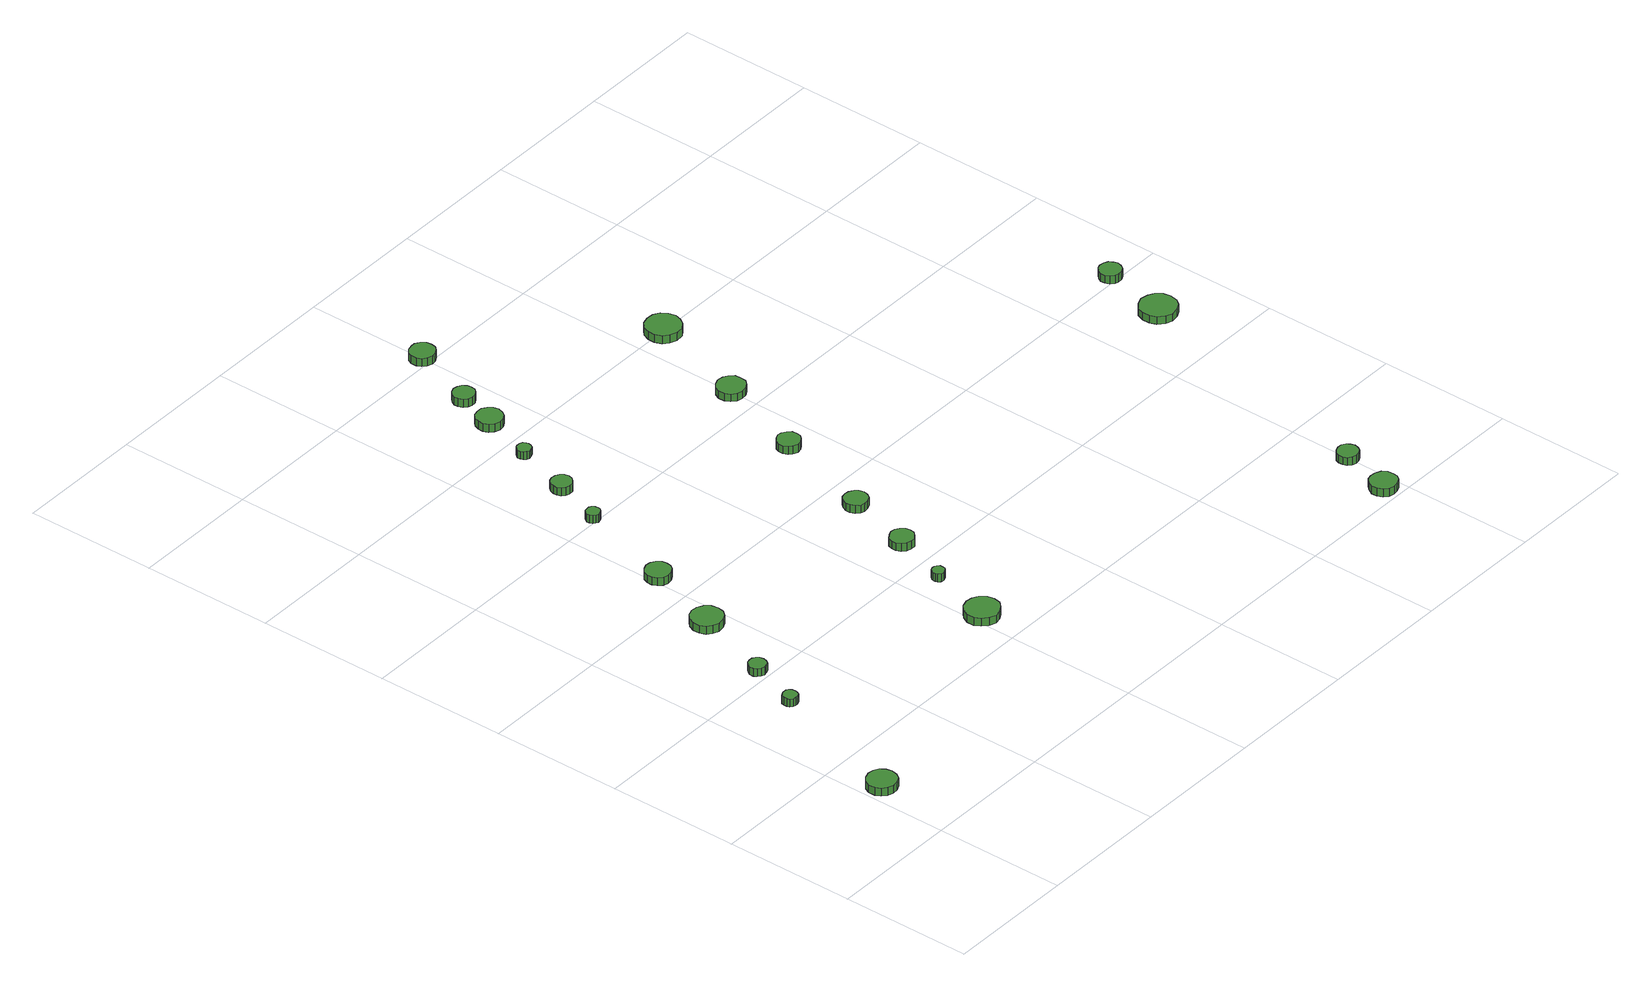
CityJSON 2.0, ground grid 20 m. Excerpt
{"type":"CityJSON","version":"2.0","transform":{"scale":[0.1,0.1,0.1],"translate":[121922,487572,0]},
"CityObjects":{
"tree1":{"type":"SolitaryVegetationObject","attributes":{"function":"something"},"geometry":[{"type":"MultiSurface","lod":"1","boundaries":[[[0,1,2,3,4,5,6,7,8,9,10,11,12,13,14]],[[15,16,17,18,19,20,21,22,23,24,25,26,27,28,29]],[[0,29,28,1]],[[1,28,27,2]],[[2,27,26,3]],[[3,26,25,4]],[[4,25,24,5]],[[5,24,23,6]],[[6,23,22,7]],[[7,22,21,8]],[[8,21,20,9]],[[9,20,19,10]],[[10,19,18,11]],[[11,18,17,12]],[[12,17,16,13]],[[13,16,15,14]],[[14,15,29,0]]]}]},
"tree2":{"type":"SolitaryVegetationObject","attributes":{"function":"something"},"geometry":[{"type":"MultiSurface","lod":"1","boundaries":[[[30,31,32,33,34,35,36,37,38,39,40,41,42,43,44]],[[45,46,47,48,49,50,51,52,53,54,55,56,57,58,59]],[[30,59,58,31]],[[31,58,57,32]],[[32,57,56,33]],[[33,56,55,34]],[[34,55,54,35]],[[35,54,53,36]],[[36,53,52,37]],[[37,52,51,38]],[[38,51,50,39]],[[39,50,49,40]],[[40,49,48,41]],[[41,48,47,42]],[[42,47,46,43]],[[43,46,45,44]],[[44,45,59,30]]]}]},
"tree3":{"type":"SolitaryVegetationObject","attributes":{"function":"something"},"geometry":[{"type":"MultiSurface","lod":"1","boundaries":[[[60,61,62,63,64,65,66,67,68,69,70,71,72,73,74]],[[75,76,77,78,79,80,81,82,83,84,85,86,87,88,89]],[[60,89,88,61]],[[61,88,87,62]],[[62,87,86,63]],[[63,86,85,64]],[[64,85,84,65]],[[65,84,83,66]],[[66,83,82,67]],[[67,82,81,68]],[[68,81,80,69]],[[69,80,79,70]],[[70,79,78,71]],[[71,78,77,72]],[[72,77,76,73]],[[73,76,75,74]],[[74,75,89,60]]]}]},
"tree4":{"type":"SolitaryVegetationObject","attributes":{"function":"something"},"geometry":[{"type":"MultiSurface","lod":"1","boundaries":[[[90,91,92,93,94,95,96,97,98,99,100,101,102,103,104]],[[105,106,107,108,109,110,111,112,113,114,115,116,117,118,119]],[[90,119,118,91]],[[91,118,117,92]],[[92,117,116,93]],[[93,116,115,94]],[[94,115,114,95]],[[95,114,113,96]],[[96,113,112,97]],[[97,112,111,98]],[[98,111,110,99]],[[99,110,109,100]],[[100,109,108,101]],[[101,108,107,102]],[[102,107,106,103]],[[103,106,105,104]],[[104,105,119,90]]]}]},
"tree5":{"type":"SolitaryVegetationObject","attributes":{"function":"something"},"geometry":[{"type":"MultiSurface","lod":"1","boundaries":[[[120,121,122,123,124,125,126,127,128,129,130,131,132,133,134]],[[135,136,137,138,139,140,141,142,143,144,145,146,147,148,149]],[[120,149,148,121]],[[121,148,147,122]],[[122,147,146,123]],[[123,146,145,124]],[[124,145,144,125]],[[125,144,143,126]],[[126,143,142,127]],[[127,142,141,128]],[[128,141,140,129]],[[129,140,139,130]],[[130,139,138,131]],[[131,138,137,132]],[[132,137,136,133]],[[133,136,135,134]],[[134,135,149,120]]]}]},
"tree6":{"type":"SolitaryVegetationObject","attributes":{"function":"something"},"geometry":[{"type":"MultiSurface","lod":"1","boundaries":[[[150,151,152,153,154,155,156,157,158,159,160,161,162,163,164]],[[165,166,167,168,169,170,171,172,173,174,175,176,177,178,179]],[[150,179,178,151]],[[151,178,177,152]],[[152,177,176,153]],[[153,176,175,154]],[[154,175,174,155]],[[155,174,173,156]],[[156,173,172,157]],[[157,172,171,158]],[[158,171,170,159]],[[159,170,169,160]],[[160,169,168,161]],[[161,168,167,162]],[[162,167,166,163]],[[163,166,165,164]],[[164,165,179,150]]]}]},
"tree7":{"type":"SolitaryVegetationObject","attributes":{"function":"something"},"geometry":[{"type":"MultiSurface","lod":"1","boundaries":[[[180,181,182,183,184,185,186,187,188,189,190,191,192,193,194]],[[195,196,197,198,199,200,201,202,203,204,205,206,207,208,209]],[[180,209,208,181]],[[181,208,207,182]],[[182,207,206,183]],[[183,206,205,184]],[[184,205,204,185]],[[185,204,203,186]],[[186,203,202,187]],[[187,202,201,188]],[[188,201,200,189]],[[189,200,199,190]],[[190,199,198,191]],[[191,198,197,192]],[[192,197,196,193]],[[193,196,195,194]],[[194,195,209,180]]]}]},
"tree8":{"type":"SolitaryVegetationObject","attributes":{"function":"something"},"geometry":[{"type":"MultiSurface","lod":"1","boundaries":[[[210,211,212,213,214,215,216,217,218,219,220,221,222,223,224]],[[225,226,227,228,229,230,231,232,233,234,235,236,237,238,239]],[[210,239,238,211]],[[211,238,237,212]],[[212,237,236,213]],[[213,236,235,214]],[[214,235,234,215]],[[215,234,233,216]],[[216,233,232,217]],[[217,232,231,218]],[[218,231,230,219]],[[219,230,229,220]],[[220,229,228,221]],[[221,228,227,222]],[[222,227,226,223]],[[223,226,225,224]],[[224,225,239,210]]]}]},
"tree9":{"type":"SolitaryVegetationObject","attributes":{"function":"something"},"geometry":[{"type":"MultiSurface","lod":"1","boundaries":[[[240,241,242,243,244,245,246,247,248,249,250,251,252,253,254]],[[255,256,257,258,259,260,261,262,263,264,265,266,267,268,269]],[[240,269,268,241]],[[241,268,267,242]],[[242,267,266,243]],[[243,266,265,244]],[[244,265,264,245]],[[245,264,263,246]],[[246,263,262,247]],[[247,262,261,248]],[[248,261,260,249]],[[249,260,259,250]],[[250,259,258,251]],[[251,258,257,252]],[[252,257,256,253]],[[253,256,255,254]],[[254,255,269,240]]]}]},
"tree10":{"type":"SolitaryVegetationObject","attributes":{"function":"something"},"geometry":[{"type":"MultiSurface","lod":"1","boundaries":[[[270,271,272,273,274,275,276,277,278,279,280,281,282,283,284]],[[285,286,287,288,289,290,291,292,293,294,295,296,297,298,299]],[[270,299,298,271]],[[271,298,297,272]],[[272,297,296,273]],[[273,296,295,274]],[[274,295,294,275]],[[275,294,293,276]],[[276,293,292,277]],[[277,292,291,278]],[[278,291,290,279]],[[279,290,289,280]],[[280,289,288,281]],[[281,288,287,282]],[[282,287,286,283]],[[283,286,285,284]],[[284,285,299,270]]]}]},
"tree11":{"type":"SolitaryVegetationObject","attributes":{"function":"something"},"geometry":[{"type":"MultiSurface","lod":"1","boundaries":[[[300,301,302,303,304,305,306,307,308,309,310,311,312,313,314]],[[315,316,317,318,319,320,321,322,323,324,325,326,327,328,329]],[[300,329,328,301]],[[301,328,327,302]],[[302,327,326,303]],[[303,326,325,304]],[[304,325,324,305]],[[305,324,323,306]],[[306,323,322,307]],[[307,322,321,308]],[[308,321,320,309]],[[309,320,319,310]],[[310,319,318,311]],[[311,318,317,312]],[[312,317,316,313]],[[313,316,315,314]],[[314,315,329,300]]]}]},
"tree12":{"type":"SolitaryVegetationObject","attributes":{"function":"something"},"geometry":[{"type":"MultiSurface","lod":"1","boundaries":[[[330,331,332,333,334,335,336,337,338,339,340,341,342,343,344]],[[345,346,347,348,349,350,351,352,353,354,355,356,357,358,359]],[[330,359,358,331]],[[331,358,357,332]],[[332,357,356,333]],[[333,356,355,334]],[[334,355,354,335]],[[335,354,353,336]],[[336,353,352,337]],[[337,352,351,338]],[[338,351,350,339]],[[339,350,349,340]],[[340,349,348,341]],[[341,348,347,342]],[[342,347,346,343]],[[343,346,345,344]],[[344,345,359,330]]]}]},
"tree13":{"type":"SolitaryVegetationObject","attributes":{"function":"something"},"geometry":[{"type":"MultiSurface","lod":"1","boundaries":[[[360,361,362,363,364,365,366,367,368,369,370,371,372,373,374]],[[375,376,377,378,379,380,381,382,383,384,385,386,387,388,389]],[[360,389,388,361]],[[361,388,387,362]],[[362,387,386,363]],[[363,386,385,364]],[[364,385,384,365]],[[365,384,383,366]],[[366,383,382,367]],[[367,382,381,368]],[[368,381,380,369]],[[369,380,379,370]],[[370,379,378,371]],[[371,378,377,372]],[[372,377,376,373]],[[373,376,375,374]],[[374,375,389,360]]]}]},
"tree14":{"type":"SolitaryVegetationObject","attributes":{"function":"something"},"geometry":[{"type":"MultiSurface","lod":"1","boundaries":[[[390,391,392,393,394,395,396,397,398,399,400,401,402,403,404]],[[405,406,407,408,409,410,411,412,413,414,415,416,417,418,419]],[[390,419,418,391]],[[391,418,417,392]],[[392,417,416,393]],[[393,416,415,394]],[[394,415,414,395]],[[395,414,413,396]],[[396,413,412,397]],[[397,412,411,398]],[[398,411,410,399]],[[399,410,409,400]],[[400,409,408,401]],[[401,408,407,402]],[[402,407,406,403]],[[403,406,405,404]],[[404,405,419,390]]]}]},
"tree15":{"type":"SolitaryVegetationObject","attributes":{"function":"something"},"geometry":[{"type":"MultiSurface","lod":"1","boundaries":[[[420,421,422,423,424,425,426,427,428,429,430,431,432,433,434]],[[435,436,437,438,439,440,441,442,443,444,445,446,447,448,449]],[[420,449,448,421]],[[421,448,447,422]],[[422,447,446,423]],[[423,446,445,424]],[[424,445,444,425]],[[425,444,443,426]],[[426,443,442,427]],[[427,442,441,428]],[[428,441,440,429]],[[429,440,439,430]],[[430,439,438,431]],[[431,438,437,432]],[[432,437,436,433]],[[433,436,435,434]],[[434,435,449,420]]]}]},
"tree16":{"type":"SolitaryVegetationObject","attributes":{"function":"something"},"geometry":[{"type":"MultiSurface","lod":"1","boundaries":[[[450,451,452,453,454,455,456,457,458,459,460,461,462,463,464]],[[465,466,467,468,469,470,471,472,473,474,475,476,477,478,479]],[[450,479,478,451]],[[451,478,477,452]],[[452,477,476,453]],[[453,476,475,454]],[[454,475,474,455]],[[455,474,473,456]],[[456,473,472,457]],[[457,472,471,458]],[[458,471,470,459]],[[459,470,469,460]],[[460,469,468,461]],[[461,468,467,462]],[[462,467,466,463]],[[463,466,465,464]],[[464,465,479,450]]]}]},
"tree17":{"type":"SolitaryVegetationObject","attributes":{"function":"something"},"geometry":[{"type":"MultiSurface","lod":"1","boundaries":[[[480,481,482,483,484,485,486,487,488,489,490,491,492,493,494]],[[495,496,497,498,499,500,501,502,503,504,505,506,507,508,509]],[[480,509,508,481]],[[481,508,507,482]],[[482,507,506,483]],[[483,506,505,484]],[[484,505,504,485]],[[485,504,503,486]],[[486,503,502,487]],[[487,502,501,488]],[[488,501,500,489]],[[489,500,499,490]],[[490,499,498,491]],[[491,498,497,492]],[[492,497,496,493]],[[493,496,495,494]],[[494,495,509,480]]]}]},
"tree18":{"type":"SolitaryVegetationObject","attributes":{"function":"something"},"geometry":[{"type":"MultiSurface","lod":"1","boundaries":[[[510,511,512,513,514,515,516,517,518,519,520,521,522,523,524]],[[525,526,527,528,529,530,531,532,533,534,535,536,537,538,539]],[[510,539,538,511]],[[511,538,537,512]],[[512,537,536,513]],[[513,536,535,514]],[[514,535,534,515]],[[515,534,533,516]],[[516,533,532,517]],[[517,532,531,518]],[[518,531,530,519]],[[519,530,529,520]],[[520,529,528,521]],[[521,528,527,522]],[[522,527,526,523]],[[523,526,525,524]],[[524,525,539,510]]]}]},
"tree19":{"type":"SolitaryVegetationObject","attributes":{"function":"something"},"geometry":[{"type":"MultiSurface","lod":"1","boundaries":[[[540,541,542,543,544,545,546,547,548,549,550,551,552,553,554]],[[555,556,557,558,559,560,561,562,563,564,565,566,567,568,569]],[[540,569,568,541]],[[541,568,567,542]],[[542,567,566,543]],[[543,566,565,544]],[[544,565,564,545]],[[545,564,563,546]],[[546,563,562,547]],[[547,562,561,548]],[[548,561,560,549]],[[549,560,559,550]],[[550,559,558,551]],[[551,558,557,552]],[[552,557,556,553]],[[553,556,555,554]],[[554,555,569,540]]]}]},
"tree20":{"type":"SolitaryVegetationObject","attributes":{"function":"something"},"geometry":[{"type":"MultiSurface","lod":"1","boundaries":[[[570,571,572,573,574,575,576,577,578,579,580,581,582,583,584]],[[585,586,587,588,589,590,591,592,593,594,595,596,597,598,599]],[[570,599,598,571]],[[571,598,597,572]],[[572,597,596,573]],[[573,596,595,574]],[[574,595,594,575]],[[575,594,593,576]],[[576,593,592,577]],[[577,592,591,578]],[[578,591,590,579]],[[579,590,589,580]],[[580,589,588,581]],[[581,588,587,582]],[[582,587,586,583]],[[583,586,585,584]],[[584,585,599,570]]]}]},
"tree21":{"type":"SolitaryVegetationObject","attributes":{"function":"something"},"geometry":[{"type":"MultiSurface","lod":"1","boundaries":[[[600,601,602,603,604,605,606,607,608,609,610,611,612,613,614]],[[615,616,617,618,619,620,621,622,623,624,625,626,627,628,629]],[[600,629,628,601]],[[601,628,627,602]],[[602,627,626,603]],[[603,626,625,604]],[[604,625,624,605]],[[605,624,623,606]],[[606,623,622,607]],[[607,622,621,608]],[[608,621,620,609]],[[609,620,619,610]],[[610,619,618,611]],[[611,618,617,612]],[[612,617,616,613]],[[613,616,615,614]],[[614,615,629,600]]]}]},
"tree22":{"type":"SolitaryVegetationObject","attributes":{"function":"something"},"geometry":[{"type":"MultiSurface","lod":"1","boundaries":[[[630,631,632,633,634,635,636,637,638,639,640,641,642,643,644]],[[645,646,647,648,649,650,651,652,653,654,655,656,657,658,659]],[[630,659,658,631]],[[631,658,657,632]],[[632,657,656,633]],[[633,656,655,634]],[[634,655,654,635]],[[635,654,653,636]],[[636,653,652,637]],[[637,652,651,638]],[[638,651,650,639]],[[639,650,649,640]],[[640,649,648,641]],[[641,648,647,642]],[[642,647,646,643]],[[643,646,645,644]],[[644,645,659,630]]]}]}
},
"vertices":[
[49,123,17],[47,132,17],[42,140,17],[34,144,17],[25,145,17],[16,142,17],[9,136,17],[5,128,17],[5,118,17],[9,110,17],[16,104,17],[25,101,17],[34,102,17],[42,106,17],[47,114,17],[47,114,4],[42,106,4],[34,102,4],[25,101,4],[16,104,4],[9,110,4],[5,118,4],[5,128,4],[9,136,4],[16,142,4],[25,145,4],[34,144,4],[42,140,4],[47,132,4],[49,123,4],
[112,341,15],[111,345,15],[109,349,15],[105,351,15],[100,351,15],[96,350,15],[92,347,15],[91,343,15],[91,338,15],[92,334,15],[96,331,15],[100,330,15],[105,330,15],[109,332,15],[111,336,15],[111,336,2],[109,332,2],[105,330,2],[100,330,2],[96,331,2],[92,334,2],[91,338,2],[91,343,2],[92,347,2],[96,350,2],[100,351,2],[105,351,2],[109,349,2],[111,345,2],[112,341,2],
[141,418,16],[140,424,16],[137,428,16],[132,431,16],[127,431,16],[122,430,16],[118,426,16],[115,421,16],[115,415,16],[118,410,16],[122,407,16],[127,405,16],[132,406,16],[137,408,16],[140,413,16],[140,413,3],[137,408,3],[132,406,3],[127,405,3],[122,407,3],[118,410,3],[115,415,3],[115,421,3],[118,426,3],[122,430,3],[127,431,3],[132,431,3],[137,428,3],[140,424,3],[141,418,3],
[192,537,17],[190,547,17],[184,555,17],[175,560,17],[165,561,17],[156,558,17],[149,551,17],[145,542,17],[145,532,17],[149,523,17],[156,517,17],[165,513,17],[175,515,17],[184,519,17],[190,527,17],[190,527,4],[184,519,4],[175,515,4],[165,513,4],[156,517,4],[149,523,4],[145,532,4],[145,542,4],[149,551,4],[156,558,4],[165,561,4],[175,560,4],[184,555,4],[190,547,4],[192,537,4],
[229,655,16],[228,662,16],[223,669,16],[216,673,16],[208,674,16],[201,671,16],[195,666,16],[192,659,16],[192,651,16],[195,644,16],[201,638,16],[208,636,16],[216,637,16],[223,641,16],[228,647,16],[228,647,3],[223,641,3],[216,637,3],[208,636,3],[201,638,3],[195,644,3],[192,651,3],[192,659,3],[195,666,3],[201,671,3],[208,674,3],[216,673,3],[223,669,3],[228,662,3],[229,655,3],
[441,263,16],[439,273,16],[432,282,16],[423,287,16],[413,288,16],[403,285,16],[395,278,16],[390,268,16],[390,257,16],[395,248,16],[403,241,16],[413,237,16],[423,239,16],[432,244,16],[439,252,16],[439,252,3],[432,244,3],[423,239,3],[413,237,3],[403,241,3],[395,248,3],[390,257,3],[390,268,3],[395,278,3],[403,285,3],[413,288,3],[423,287,3],[432,282,3],[439,273,3],[441,263,3],
[271,807,15],[270,811,15],[267,815,15],[264,817,15],[259,817,15],[255,816,15],[252,813,15],[250,809,15],[250,805,15],[252,801,15],[255,798,15],[259,796,15],[264,797,15],[267,799,15],[270,802,15],[270,802,2],[267,799,2],[264,797,2],[259,796,2],[255,798,2],[252,801,2],[250,805,2],[250,809,2],[252,813,2],[255,816,2],[259,817,2],[264,817,2],[267,815,2],[270,811,2],[271,807,2],
[302,881,16],[300,888,16],[296,893,16],[291,896,16],[284,897,16],[278,895,16],[273,890,16],[271,884,16],[271,878,16],[273,872,16],[278,868,16],[284,866,16],[291,866,16],[296,870,16],[300,875,16],[300,875,3],[296,870,3],[291,866,3],[284,866,3],[278,868,3],[273,872,3],[271,878,3],[271,884,3],[273,890,3],[278,895,3],[284,897,3],[291,896,3],[296,893,3],[300,888,3],[302,881,3],
[455,363,15],[455,367,15],[452,370,15],[449,372,15],[445,372,15],[441,371,15],[438,368,15],[437,365,15],[437,361,15],[438,357,15],[441,354,15],[445,353,15],[449,354,15],[452,356,15],[455,359,15],[455,359,2],[452,356,2],[449,354,2],[445,353,2],[441,354,2],[438,357,2],[437,361,2],[437,365,2],[438,368,2],[441,371,2],[445,372,2],[449,372,2],[452,370,2],[455,367,2],[455,363,2],
[325,969,16],[324,973,16],[322,977,16],[318,979,16],[313,979,16],[309,978,16],[306,975,16],[304,971,16],[304,967,16],[306,963,16],[309,960,16],[313,958,16],[318,959,16],[322,961,16],[324,965,16],[324,965,3],[322,961,3],[318,959,3],[313,958,3],[309,960,3],[306,963,3],[304,967,3],[304,971,3],[306,975,3],[309,978,3],[313,979,3],[318,979,3],[322,977,3],[324,973,3],[325,969,3],
[492,448,16],[491,455,16],[486,461,16],[480,465,16],[473,466,16],[466,463,16],[460,459,16],[457,452,16],[457,445,16],[460,438,16],[466,433,16],[473,431,16],[480,431,16],[486,435,16],[491,441,16],[491,441,3],[486,435,3],[480,431,3],[473,431,3],[466,433,3],[460,438,3],[457,445,3],[457,452,3],[460,459,3],[466,463,3],[473,466,3],[480,465,3],[486,461,3],[491,455,3],[492,448,3],
[360,1049,17],[358,1057,17],[353,1063,17],[346,1068,17],[338,1068,17],[330,1066,17],[324,1060,17],[321,1053,17],[321,1045,17],[324,1037,17],[330,1032,17],[338,1029,17],[346,1030,17],[353,1034,17],[358,1041,17],[358,1041,4],[353,1034,4],[346,1030,4],[338,1029,4],[330,1032,4],[324,1037,4],[321,1045,4],[321,1053,4],[324,1060,4],[330,1066,4],[338,1068,4],[346,1068,4],[353,1063,4],[358,1057,4],[360,1049,4],
[521,550,16],[519,558,16],[515,563,16],[508,567,16],[501,568,16],[494,566,16],[489,561,16],[486,554,16],[486,547,16],[489,540,16],[494,535,16],[501,533,16],[508,534,16],[515,537,16],[519,543,16],[519,543,3],[515,537,3],[508,534,3],[501,533,3],[494,535,3],[489,540,3],[486,547,3],[486,554,3],[489,561,3],[494,566,3],[501,568,3],[508,567,3],[515,563,3],[519,558,3],[521,550,3],
[377,1110,16],[376,1116,16],[372,1122,16],[366,1125,16],[359,1126,16],[353,1124,16],[348,1119,16],[345,1113,16],[345,1107,16],[348,1100,16],[353,1096,16],[359,1094,16],[366,1094,16],[372,1098,16],[376,1103,16],[376,1103,3],[372,1098,3],[366,1094,3],[359,1094,3],[353,1096,3],[348,1100,3],[345,1107,3],[345,1113,3],[348,1119,3],[353,1124,3],[359,1126,3],[366,1125,3],[372,1122,3],[376,1116,3],[377,1110,3],
[566,702,18],[565,709,18],[560,715,18],[554,719,18],[547,720,18],[540,717,18],[535,713,18],[532,706,18],[532,699,18],[535,692,18],[540,688,18],[547,685,18],[554,686,18],[560,690,18],[565,696,18],[565,696,5],[560,690,5],[554,686,5],[547,685,5],[540,688,5],[535,692,5],[532,699,5],[532,706,5],[535,713,5],[540,717,5],[547,720,5],[554,719,5],[560,715,5],[565,709,5],[566,702,5],
[417,1211,18],[416,1218,18],[411,1225,18],[404,1229,18],[397,1229,18],[389,1227,18],[383,1222,18],[380,1215,18],[380,1207,18],[383,1200,18],[389,1195,18],[397,1192,18],[404,1193,18],[411,1197,18],[416,1203,18],[416,1203,5],[411,1197,5],[404,1193,5],[397,1192,5],[389,1195,5],[383,1200,5],[380,1207,5],[380,1215,5],[383,1222,5],[389,1227,5],[397,1229,5],[404,1229,5],[411,1225,5],[416,1218,5],[417,1211,5],
[615,838,20],[614,847,20],[608,854,20],[601,858,20],[592,859,20],[584,856,20],[577,850,20],[573,842,20],[573,833,20],[577,825,20],[584,819,20],[592,817,20],[601,818,20],[608,822,20],[614,829,20],[614,829,8],[608,822,8],[601,818,8],[592,817,8],[584,819,8],[577,825,8],[573,833,8],[573,842,8],[577,850,8],[584,856,8],[592,859,8],[601,858,8],[608,854,8],[614,847,8],[615,838,8],
[668,992,23],[665,1003,23],[659,1012,23],[650,1017,23],[639,1018,23],[628,1015,23],[620,1008,23],[616,998,23],[616,987,23],[620,977,23],[628,970,23],[639,966,23],[650,967,23],[659,973,23],[665,982,23],[665,982,10],[659,973,10],[650,967,10],[639,966,10],[628,970,10],[620,977,10],[616,987,10],[616,998,10],[620,1008,10],[628,1015,10],[639,1018,10],[650,1017,10],[659,1012,10],[665,1003,10],[668,992,10],
[994,22,19],[993,30,19],[988,37,19],[980,41,19],[972,42,19],[964,40,19],[958,34,19],[954,26,19],[954,18,19],[958,10,19],[964,4,19],[972,2,19],[980,3,19],[988,7,19],[993,14,19],[993,14,6],[988,7,6],[980,3,6],[972,2,6],[964,4,6],[958,10,6],[954,18,6],[954,26,6],[958,34,6],[964,40,6],[972,42,6],[980,41,6],[988,37,6],[993,30,6],[994,22,6],
[1009,99,22],[1007,105,22],[1004,110,22],[998,114,22],[991,114,22],[985,112,22],[980,108,22],[978,102,22],[978,95,22],[980,89,22],[985,85,22],[991,83,22],[998,84,22],[1004,87,22],[1007,92,22],[1007,92,9],[1004,87,9],[998,84,9],[991,83,9],[985,85,9],[980,89,9],[978,95,9],[978,102,9],[980,108,9],[985,112,9],[991,114,9],[998,114,9],[1004,110,9],[1007,105,9],[1009,99,9],
[1111,498,29],[1109,509,29],[1102,518,29],[1093,523,29],[1081,525,29],[1071,521,29],[1062,514,29],[1058,503,29],[1058,492,29],[1062,482,29],[1071,474,29],[1081,470,29],[1093,472,29],[1102,477,29],[1109,486,29],[1109,486,17],[1102,477,17],[1093,472,17],[1081,470,17],[1071,474,17],[1062,482,17],[1058,492,17],[1058,503,17],[1062,514,17],[1071,521,17],[1081,525,17],[1093,523,17],[1102,518,17],[1109,509,17],[1111,498,17],
[1123,598,31],[1121,604,31],[1117,610,31],[1111,613,31],[1104,614,31],[1098,612,31],[1093,607,31],[1090,601,31],[1090,594,31],[1093,588,31],[1098,583,31],[1104,581,31],[1111,582,31],[1117,585,31],[1121,591,31],[1121,591,18],[1117,585,18],[1111,582,18],[1104,581,18],[1098,583,18],[1093,588,18],[1090,594,18],[1090,601,18],[1093,607,18],[1098,612,18],[1104,614,18],[1111,613,18],[1117,610,18],[1121,604,18],[1123,598,18]
]}
